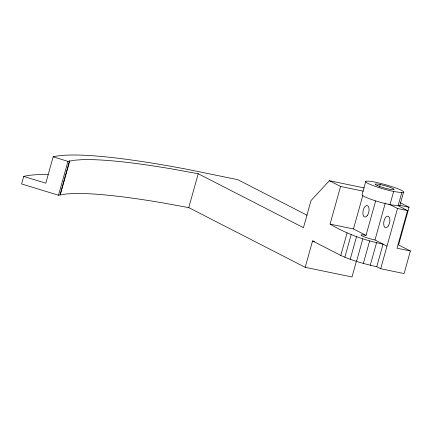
<?xml version="1.0" encoding="UTF-8"?>
<svg xmlns="http://www.w3.org/2000/svg" width="432" height="432" viewBox="0 0 432 432"><rect width="100%" height="100%" fill="white"/><g stroke="black" fill="none" stroke-linecap="round" stroke-linejoin="round"><path stroke-width="0.65" d="M48.103 174.474A358.236 42.417 15.6 0 0 25.461 176.008L23.701 176.418L21.6 183.951L58.493 195.248L65.588 194.049L72.317 193.59A318.865 37.757 15.6 0 1 110.122 195.431L115.997 196.069A318.865 37.757 15.6 0 1 163.426 203.002L188.752 207.614L305.192 267.316L351.999 276.988L356.481 260.917M307.103 215.239L237.757 179.68L187.817 169.425A334.611 39.62 15.6 0 0 113.562 157.712L107.395 157.043A334.611 39.62 15.6 0 0 54.81 156.454L53.163 156.838L45.803 183.19L23.701 176.418M58.493 195.248L67.954 161.363L75.049 160.164L81.778 159.705A318.865 37.757 15.6 0 1 119.583 161.546L125.458 162.184A318.865 37.757 15.6 0 1 172.886 169.117L198.229 173.74L303.448 227.686L311.013 200.578L329.368 180.722L364.306 187.942M60.01 194.87L69.471 160.985M60.291 194.805L69.752 160.92M188.752 207.614L198.229 173.74M305.192 267.316L312.552 240.959L314.528 241.369M400.334 202.781L409.077 207.263L398.563 244.912L410.4 250.976L404.093 273.569L380.689 268.731L376.747 266.711L383.054 244.118C364.446 240.316 346.432 233.842 330.064 224.116L340.578 186.467L329.368 180.722M376.747 266.711C364.495 263.952 352.231 260.707 340.794 255.442L347.101 232.848M365.731 181.57L362.054 194.746A19.683 2.333 15.6 0 0 389.977 204.633L397.138 205.74L399.173 205.729L399.973 205.324M344.839 257.272L351.146 234.679M375.624 200.983L366.017 235.386L353.468 228.949L362.891 195.194M350.201 259.303L356.508 236.714M356.519 261.409L362.826 238.815M379.507 187.067L380.209 184.561M363.361 263.428L369.668 240.84M386.996 246.143L374.981 239.981L385.317 202.981M370.262 265.237L376.569 242.649M389.977 204.633L393.66 191.452L400.815 192.564L402.851 192.548L403.65 192.148A19.683 2.333 15.6 0 0 394.686 187.553L385.285 184.604L375.727 182.261A19.683 2.333 15.6 0 0 367.978 183.406A19.683 2.333 15.6 0 0 393.66 191.452M401.798 192.559L398.12 205.735L407.538 210.568L397.03 248.216L410.4 250.976M380.689 268.731L397.51 208.494L388.859 204.055M403.574 192.186L399.897 205.362L409.077 207.263M340.578 186.467L363.328 191.165M397.51 208.494L407.538 210.568M330.064 224.116L353.468 228.949M53.163 156.838L67.954 161.363M312.552 240.959L340.794 255.442M374.981 239.981A9.844 1.166 15.6 0 1 362.146 235.958A9.844 1.166 15.6 0 1 366.017 235.386M388.33 225.952A5.908 2.943 -78.3 0 0 388.363 216.286A5.908 2.943 -78.3 0 0 383.67 223.56A5.908 2.943 -78.3 0 0 388.33 225.952M367.529 215.287A5.908 2.943 -78.3 0 0 367.562 205.621A5.908 2.943 -78.3 0 0 362.869 212.9A5.908 2.943 -78.3 0 0 367.529 215.287M377.779 185.787A9.844 1.166 15.6 0 0 393.773 189.702A9.844 1.166 15.6 0 0 382.525 185.085A9.844 1.166 15.6 0 0 377.779 185.787"/></g></svg>
